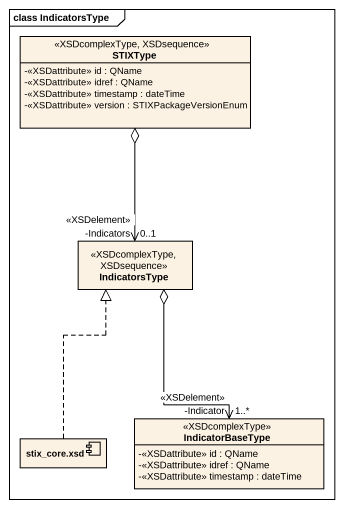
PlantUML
@startuml
mainframe class IndicatorsType
allowmixing
hide circle
hide empty members
skinparam classAttributeIconSize 0
class STIXType <<XSDcomplexType, XSDsequence>> {
  -<<XSDattribute>> id : QName
  -<<XSDattribute>> idref : QName
  -<<XSDattribute>> timestamp : dateTime
  -<<XSDattribute>> version : STIXPackageVersionEnum
}
class IndicatorsType <<XSDcomplexType, XSDsequence>>
component "stix_core.xsd" as stix_core_xsd
class IndicatorBaseType <<XSDcomplexType>> {
  -<<XSDattribute>> id : QName
  -<<XSDattribute>> idref : QName
  -<<XSDattribute>> timestamp : dateTime
}
IndicatorsType "-Indicators\n<<XSDelement>>\n0..1" <-up-o STIXType
stix_core_xsd .up.|> IndicatorsType
IndicatorBaseType "-Indicator\n<<XSDelement>>\n1..*" <-up-o IndicatorsType
@enduml
